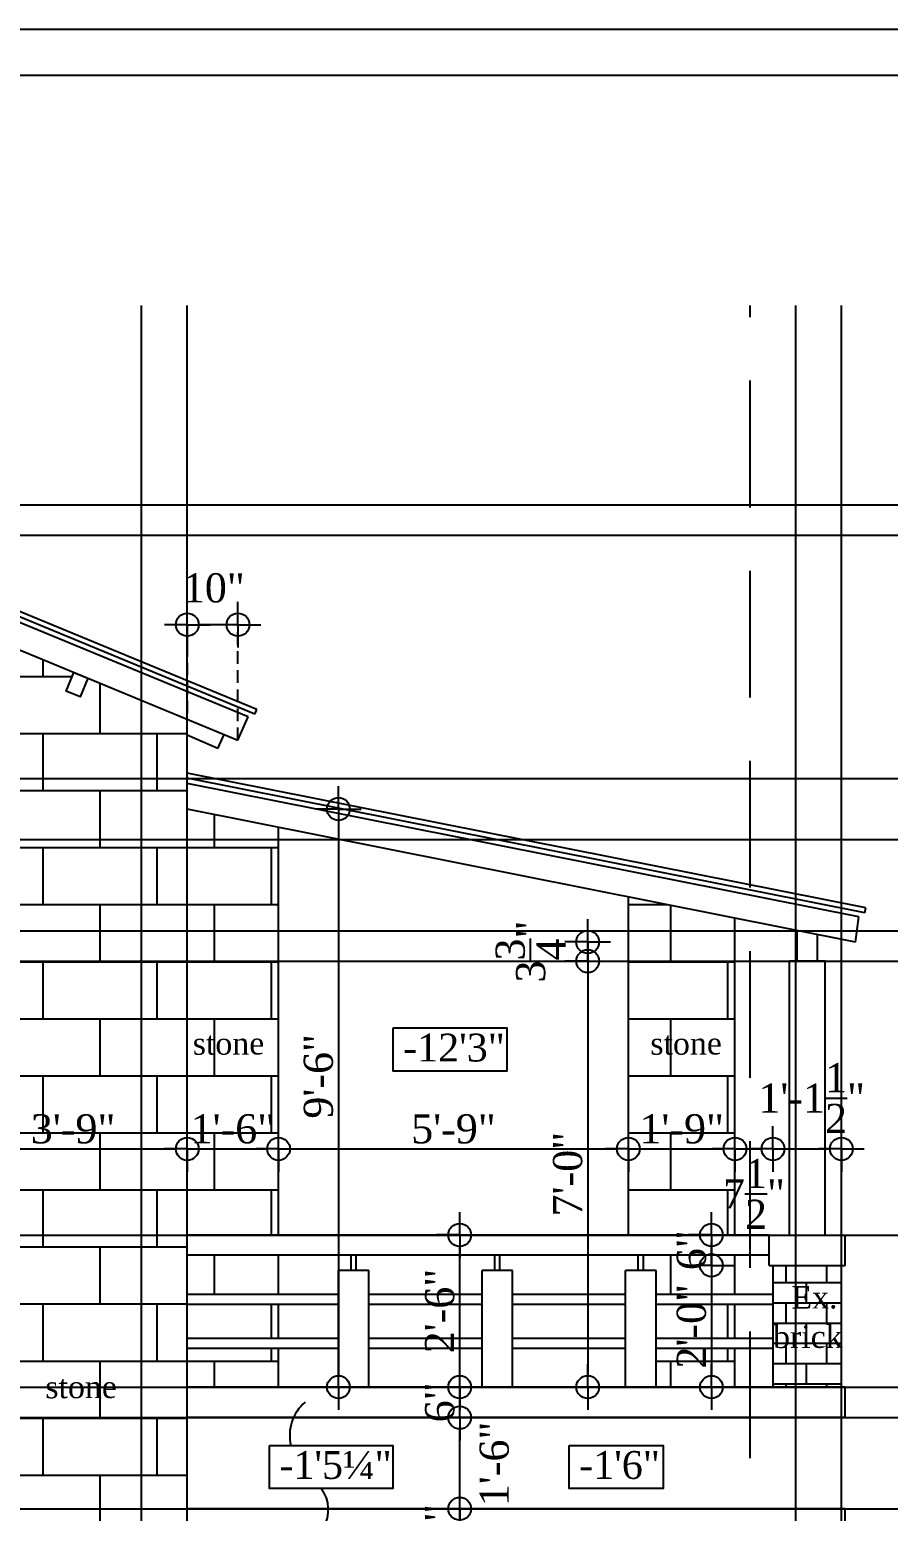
# Model space of a CAD drawing. Extents: x -4781 to 3971, y -2954 to -1072.
# Drawn here: x -1277.5 to -1108.2, y -1364.2 to -1072 of the extents above; entities that cross this region are included whole.
import ezdxf

# ---------------------------------------------------------------- set-up
doc = ezdxf.new("R2010")
doc.units = 0
doc.header["$LTSCALE"] = 20
doc.header["$MEASUREMENT"] = 0
doc.header["$PDMODE"] = 34
doc.linetypes.add('HIDDEN', pattern=[0.375, 0.25, -0.125])
doc.linetypes.add('HIDDEN2', pattern=[0.1875, 0.125, -0.0625])
doc.layers.get('0').update_dxf_attribs({"linetype": 'CONTINUOUS'})
doc.layers.get('DEFPOINTS').update_dxf_attribs({"linetype": 'CONTINUOUS'})
for name, color, linetype in [('border', 230, 'CONTINUOUS'), ('DIMLINE', 254, 'CONTINUOUS'), ('handrail', 1, 'CONTINUOUS'), ('levels', 2, 'CONTINUOUS'), ('Stone', 8, 'CONTINUOUS'), ('TEXTS', 2, 'CONTINUOUS'), ('tile', 22, 'CONTINUOUS'), ('wall', 13, 'CONTINUOUS'), ('WOOD', 7, 'CONTINUOUS')]:
    doc.layers.add(name, color=color, linetype=linetype)
doc.layers.add('correct', color=230, linetype='CONTINUOUS', plot=False)
doc.layers.add('guide', color=211, linetype='CONTINUOUS', plot=False)
doc.styles.add('DIMTEXT', font='times_1.ttf')
doc.styles.add('STYLE1', font='times_1.ttf')
doc.styles.add('style5', font='times_1.ttf')
doc.dimstyles.new('ARCH_48_0', dxfattribs={"dimtxt": 5.75, "dimasz": 2.25, "dimexe": 0.25, "dimexo": 0, "dimgap": 1, "dimtad": 1, "dimzin": 3, "dimdsep": 46, "dimlunit": 4, "dimtxsty": 'DIMTEXT', "dimblk": 'BLK', "dimcen": 0, "dimdle": 0.09375, "dimse1": 1, "dimse2": 1, "dimclrd": 254, "dimclrt": 3, "dimadec": 1, "dimazin": 0, "dimtfac": 1, "dimtix": 1, "dimtmove": 2, "dimatfit": 3, "dimldrblk": 'NONE', "dimfxl": 0.25, "dimtvp": 1.4625, "dimtolj": 1, "dimtzin": 15, "dimarcsym": 0})
pattern_1 = [(0, (-532.312, -1627.068), (0, 11.25), []), (90, (-532.312, -1627.068), (-22.5, 1e-15), [11.25, -11.25]), (90, (-521.062, -1627.068), (-22.5, 1e-15), [-11.25, 11.25])]

# ---------------------------------------------------------------- blocks, each defined once
blk = doc.blocks.new('BLK')
for q in [(0, 2), (-2, 0), (2, 0), (0, -2)]:
    blk.add_line((0, 0), q)
blk.add_circle((0, 0), 1)
blk = doc.blocks.new('*D572')
at = {"layer": 'DEFPOINTS', "color": 0, "lineweight": -2, "transparency": 16777216}
for p in [(-1246.4, -1292.73), (-1291.4, -1304.65), (-1246.4, -1304.65)]:
    blk.add_point(p, dxfattribs=at)
at = {"layer": 'DIMLINE', "color": 254, "lineweight": -2, "transparency": 16777216}
blk.add_line((-1289.15, -1292.73), (-1248.65, -1292.73), dxfattribs=at)
at = {"layer": 'DIMLINE', "color": 254, "lineweight": -2, "transparency": 16777216, "xscale": 2.25, "yscale": 2.25, "zscale": 2.25, "rotation": 180}
blk.add_blockref('BLK', (-1291.4, -1292.73), dxfattribs=at)
at = {"layer": 'DIMLINE', "color": 254, "lineweight": -2, "transparency": 16777216, "xscale": 2.25, "yscale": 2.25, "zscale": 2.25}
blk.add_blockref('BLK', (-1246.4, -1292.73), dxfattribs=at)
at = {"layer": 'DIMLINE', "color": 3, "lineweight": -2, "transparency": 16777216, "insert": (-1268.9, -1288.8), "char_height": 5.75, "attachment_point": 5, "style": 'DIMTEXT'}
blk.add_mtext('\\A1;3\'-9"', dxfattribs=at)
blk = doc.blocks.new('_None')
blk = doc.blocks.new('*D573')
at = {"layer": 'DEFPOINTS', "color": 0, "lineweight": -2, "transparency": 16777216}
for p in [(-1246.4, -1272.11), (-1228.4, -1272.11), (-1228.4, -1292.73)]:
    blk.add_point(p, dxfattribs=at)
at = {"layer": 'DIMLINE', "color": 254, "lineweight": -2, "transparency": 16777216}
blk.add_line((-1244.15, -1292.73), (-1230.65, -1292.73), dxfattribs=at)
at = {"layer": 'DIMLINE', "color": 254, "lineweight": -2, "transparency": 16777216, "xscale": 2.25, "yscale": 2.25, "zscale": 2.25, "rotation": 180}
blk.add_blockref('BLK', (-1246.4, -1292.73), dxfattribs=at)
at = {"layer": 'DIMLINE', "color": 254, "lineweight": -2, "transparency": 16777216, "xscale": 2.25, "yscale": 2.25, "zscale": 2.25}
blk.add_blockref('BLK', (-1228.4, -1292.73), dxfattribs=at)
at = {"layer": 'DIMLINE', "color": 3, "lineweight": -2, "transparency": 16777216, "insert": (-1237.4, -1288.8), "char_height": 5.75, "attachment_point": 5, "style": 'DIMTEXT'}
blk.add_mtext('\\A1;1\'-6"', dxfattribs=at)
blk = doc.blocks.new('*D574')
at = {"layer": 'DEFPOINTS', "color": 0, "lineweight": -2, "transparency": 16777216}
for p in [(-1228.4, -1272.11), (-1159.4, -1272.11), (-1159.4, -1292.73)]:
    blk.add_point(p, dxfattribs=at)
at = {"layer": 'DIMLINE', "color": 254, "lineweight": -2, "transparency": 16777216}
blk.add_line((-1226.15, -1292.73), (-1161.65, -1292.73), dxfattribs=at)
at = {"layer": 'DIMLINE', "color": 254, "lineweight": -2, "transparency": 16777216, "xscale": 2.25, "yscale": 2.25, "zscale": 2.25, "rotation": 180}
blk.add_blockref('BLK', (-1228.4, -1292.73), dxfattribs=at)
at = {"layer": 'DIMLINE', "color": 254, "lineweight": -2, "transparency": 16777216, "xscale": 2.25, "yscale": 2.25, "zscale": 2.25}
blk.add_blockref('BLK', (-1159.4, -1292.73), dxfattribs=at)
at = {"layer": 'DIMLINE', "color": 3, "lineweight": -2, "transparency": 16777216, "insert": (-1193.9, -1288.8), "char_height": 5.75, "attachment_point": 5, "style": 'DIMTEXT'}
blk.add_mtext('\\A1;5\'-9"', dxfattribs=at)
blk = doc.blocks.new('*D575')
at = {"layer": 'DEFPOINTS', "color": 0, "lineweight": -2, "transparency": 16777216}
for p in [(-1159.4, -1272.11), (-1138.4, -1272.11), (-1138.4, -1292.73)]:
    blk.add_point(p, dxfattribs=at)
at = {"layer": 'DIMLINE', "color": 254, "lineweight": -2, "transparency": 16777216}
blk.add_line((-1157.15, -1292.73), (-1140.65, -1292.73), dxfattribs=at)
at = {"layer": 'DIMLINE', "color": 254, "lineweight": -2, "transparency": 16777216, "xscale": 2.25, "yscale": 2.25, "zscale": 2.25, "rotation": 180}
blk.add_blockref('BLK', (-1159.4, -1292.73), dxfattribs=at)
at = {"layer": 'DIMLINE', "color": 254, "lineweight": -2, "transparency": 16777216, "xscale": 2.25, "yscale": 2.25, "zscale": 2.25}
blk.add_blockref('BLK', (-1138.4, -1292.73), dxfattribs=at)
at = {"layer": 'DIMLINE', "color": 3, "lineweight": -2, "transparency": 16777216, "insert": (-1148.9, -1288.8), "char_height": 5.75, "attachment_point": 5, "style": 'DIMTEXT'}
blk.add_mtext('\\A1;1\'-9"', dxfattribs=at)
blk = doc.blocks.new('*D576')
at = {"layer": 'DEFPOINTS', "color": 0, "lineweight": -2, "transparency": 16777216}
for p in [(-1138.4, -1282.49), (-1130.9, -1292.73), (-1130.9, -1318.29)]:
    blk.add_point(p, dxfattribs=at)
at = {"layer": 'DIMLINE', "color": 254, "lineweight": -2, "transparency": 16777216}
blk.add_line((-1136.15, -1292.73), (-1133.15, -1292.73), dxfattribs=at)
at = {"layer": 'DIMLINE', "color": 254, "lineweight": -2, "transparency": 16777216, "xscale": 2.25, "yscale": 2.25, "zscale": 2.25, "rotation": 180}
blk.add_blockref('BLK', (-1138.4, -1292.73), dxfattribs=at)
at = {"layer": 'DIMLINE', "color": 254, "lineweight": -2, "transparency": 16777216, "xscale": 2.25, "yscale": 2.25, "zscale": 2.25}
blk.add_blockref('BLK', (-1130.9, -1292.73), dxfattribs=at)
at = {"layer": 'DIMLINE', "color": 3, "lineweight": -2, "transparency": 16777216, "insert": (-1134.65, -1301.59), "char_height": 5.75, "attachment_point": 5, "style": 'DIMTEXT'}
blk.add_mtext('\\A1;7{\\H1.000000x;\\S1/2;}"', dxfattribs=at)
blk = doc.blocks.new('*D577')
at = {"layer": 'DEFPOINTS', "color": 0, "lineweight": -2, "transparency": 16777216}
for p in [(-1117.4, -1292.73), (-1130.9, -1318.29), (-1117.4, -1318.29)]:
    blk.add_point(p, dxfattribs=at)
at = {"layer": 'DIMLINE', "color": 254, "lineweight": -2, "transparency": 16777216}
blk.add_line((-1128.65, -1292.73), (-1119.65, -1292.73), dxfattribs=at)
at = {"layer": 'DIMLINE', "color": 254, "lineweight": -2, "transparency": 16777216, "xscale": 2.25, "yscale": 2.25, "zscale": 2.25, "rotation": 180}
blk.add_blockref('BLK', (-1130.9, -1292.73), dxfattribs=at)
at = {"layer": 'DIMLINE', "color": 254, "lineweight": -2, "transparency": 16777216, "xscale": 2.25, "yscale": 2.25, "zscale": 2.25}
blk.add_blockref('BLK', (-1117.4, -1292.73), dxfattribs=at)
at = {"layer": 'DIMLINE', "color": 3, "lineweight": -2, "transparency": 16777216, "insert": (-1123.27, -1282.69), "char_height": 5.75, "attachment_point": 5, "style": 'DIMTEXT'}
blk.add_mtext('\\A1;1\'-1{\\H1.000000x;\\S1/2;}"', dxfattribs=at)
blk = doc.blocks.new('*D580')
at = {"layer": 'DEFPOINTS', "color": 0, "lineweight": -2, "transparency": 16777216}
for p in [(-1192.67, -1363.7), (-1179.6, -1363.7), (-1179.6, -1369.7)]:
    blk.add_point(p, dxfattribs=at)
at = {"layer": 'DIMLINE', "color": 254, "lineweight": -2, "transparency": 16777216}
for p, q in [((-1192.67, -1361.45), (-1192.67, -1359.2)), ((-1192.67, -1369.7), (-1192.67, -1363.7)), ((-1192.67, -1371.95), (-1192.67, -1374.2))]:
    blk.add_line(p, q, dxfattribs=at)
at = {"layer": 'DIMLINE', "color": 254, "lineweight": -2, "transparency": 16777216, "xscale": 2.25, "yscale": 2.25, "zscale": 2.25}
for p, rotation in [((-1192.67, -1363.7), 270), ((-1192.67, -1369.7), 90)]:
    blk.add_blockref('BLK', p, dxfattribs=dict(at, rotation=rotation))
at = {"layer": 'DIMLINE', "color": 3, "lineweight": -2, "transparency": 16777216, "insert": (-1196.6, -1366.7), "char_height": 5.75, "attachment_point": 5, "rotation": 90, "style": 'DIMTEXT'}
blk.add_mtext('\\A1;6"', dxfattribs=at)
blk = doc.blocks.new('*D581')
at = {"layer": 'DEFPOINTS', "color": 0, "lineweight": -2, "transparency": 16777216}
for p in [(-1192.67, -1345.7), (-1179.6, -1345.7), (-1179.6, -1363.7)]:
    blk.add_point(p, dxfattribs=at)
at = {"layer": 'DIMLINE', "color": 254, "lineweight": -2, "transparency": 16777216}
blk.add_line((-1192.67, -1361.45), (-1192.67, -1347.95), dxfattribs=at)
at = {"layer": 'DIMLINE', "color": 254, "lineweight": -2, "transparency": 16777216, "xscale": 2.25, "yscale": 2.25, "zscale": 2.25}
for p, rotation in [((-1192.67, -1345.7), 90), ((-1192.67, -1363.7), 270)]:
    blk.add_blockref('BLK', p, dxfattribs=dict(at, rotation=rotation))
at = {"layer": 'DIMLINE', "color": 3, "lineweight": -2, "transparency": 16777216, "insert": (-1185.84, -1354.84), "char_height": 5.75, "attachment_point": 5, "rotation": 90, "style": 'DIMTEXT'}
blk.add_mtext('\\A1;1\'-6"', dxfattribs=at)
blk = doc.blocks.new('*D582')
at = {"layer": 'DEFPOINTS', "color": 0, "lineweight": -2, "transparency": 16777216}
for p in [(-1192.67, -1339.7), (-1179.6, -1339.7), (-1179.6, -1345.7)]:
    blk.add_point(p, dxfattribs=at)
at = {"layer": 'DIMLINE', "color": 254, "lineweight": -2, "transparency": 16777216}
for p, q in [((-1192.67, -1337.45), (-1192.67, -1335.2)), ((-1192.67, -1345.7), (-1192.67, -1339.7)), ((-1192.67, -1347.95), (-1192.67, -1350.2))]:
    blk.add_line(p, q, dxfattribs=at)
at = {"layer": 'DIMLINE', "color": 254, "lineweight": -2, "transparency": 16777216, "xscale": 2.25, "yscale": 2.25, "zscale": 2.25}
for p, rotation in [((-1192.67, -1339.7), 270), ((-1192.67, -1345.7), 90)]:
    blk.add_blockref('BLK', p, dxfattribs=dict(at, rotation=rotation))
at = {"layer": 'DIMLINE', "color": 3, "lineweight": -2, "transparency": 16777216, "insert": (-1196.6, -1342.7), "char_height": 5.75, "attachment_point": 5, "rotation": 90, "style": 'DIMTEXT'}
blk.add_mtext('\\A1;6"', dxfattribs=at)
blk = doc.blocks.new('*D583')
at = {"layer": 'DEFPOINTS', "color": 0, "lineweight": -2, "transparency": 16777216}
for p in [(-1192.67, -1309.7), (-1176.7, -1309.7), (-1179.6, -1339.7)]:
    blk.add_point(p, dxfattribs=at)
at = {"layer": 'DIMLINE', "color": 254, "lineweight": -2, "transparency": 16777216}
blk.add_line((-1192.67, -1337.45), (-1192.67, -1311.95), dxfattribs=at)
at = {"layer": 'DIMLINE', "color": 254, "lineweight": -2, "transparency": 16777216, "xscale": 2.25, "yscale": 2.25, "zscale": 2.25}
for p, rotation in [((-1192.67, -1309.7), 90), ((-1192.67, -1339.7), 270)]:
    blk.add_blockref('BLK', p, dxfattribs=dict(at, rotation=rotation))
at = {"layer": 'DIMLINE', "color": 3, "lineweight": -2, "transparency": 16777216, "insert": (-1196.6, -1324.7), "char_height": 5.75, "attachment_point": 5, "rotation": 90, "style": 'DIMTEXT'}
blk.add_mtext('\\A1;2\'-6"', dxfattribs=at)
blk = doc.blocks.new('*D584')
at = {"layer": 'DEFPOINTS', "color": 0, "lineweight": -2, "transparency": 16777216}
for p in [(-1121.51, -1255.7), (-1167.43, -1339.7), (-1117.4, -1339.7)]:
    blk.add_point(p, dxfattribs=at)
at = {"layer": 'DIMLINE', "color": 254, "lineweight": -2, "transparency": 16777216}
blk.add_line((-1167.43, -1257.95), (-1167.43, -1337.45), dxfattribs=at)
at = {"layer": 'DIMLINE', "color": 254, "lineweight": -2, "transparency": 16777216, "xscale": 2.25, "yscale": 2.25, "zscale": 2.25}
for p, rotation in [((-1167.43, -1255.7), 90), ((-1167.43, -1339.7), 270)]:
    blk.add_blockref('BLK', p, dxfattribs=dict(at, rotation=rotation))
at = {"layer": 'DIMLINE', "color": 3, "lineweight": -2, "transparency": 16777216, "insert": (-1171.36, -1297.7), "char_height": 5.75, "attachment_point": 5, "rotation": 90, "style": 'DIMTEXT'}
blk.add_mtext('\\A1;7\'-0"', dxfattribs=at)
blk = doc.blocks.new('*D585')
at = {"layer": 'DEFPOINTS', "color": 0, "lineweight": -2, "transparency": 16777216}
for p in [(-1246.4, -1225.7), (-1246.4, -1339.7), (-1216.58, -1339.7)]:
    blk.add_point(p, dxfattribs=at)
at = {"layer": 'DIMLINE', "color": 254, "lineweight": -2, "transparency": 16777216}
blk.add_line((-1216.58, -1227.95), (-1216.58, -1337.45), dxfattribs=at)
at = {"layer": 'DIMLINE', "color": 254, "lineweight": -2, "transparency": 16777216, "xscale": 2.25, "yscale": 2.25, "zscale": 2.25}
for p, rotation in [((-1216.58, -1225.7), 90), ((-1216.58, -1339.7), 270)]:
    blk.add_blockref('BLK', p, dxfattribs=dict(at, rotation=rotation))
at = {"layer": 'DIMLINE', "color": 3, "lineweight": -2, "transparency": 16777216, "insert": (-1220.52, -1278.41), "char_height": 5.75, "attachment_point": 5, "rotation": 90, "style": 'DIMTEXT'}
blk.add_mtext('\\A1;9\'-6"', dxfattribs=at)
blk = doc.blocks.new('*D586')
at = {"layer": 'DEFPOINTS', "color": 0, "lineweight": -2, "transparency": 16777216}
for p in [(-1167.43, -1251.92), (-1114.65, -1251.92), (-1121.51, -1255.7)]:
    blk.add_point(p, dxfattribs=at)
at = {"layer": 'DIMLINE', "color": 254, "lineweight": -2, "transparency": 16777216}
for p, q in [((-1167.43, -1249.67), (-1167.43, -1247.42)), ((-1167.43, -1255.7), (-1167.43, -1251.92)), ((-1167.43, -1257.95), (-1167.43, -1260.2))]:
    blk.add_line(p, q, dxfattribs=at)
at = {"layer": 'DIMLINE', "color": 254, "lineweight": -2, "transparency": 16777216, "xscale": 2.25, "yscale": 2.25, "zscale": 2.25}
for p, rotation in [((-1167.43, -1251.92), 270), ((-1167.43, -1255.7), 90)]:
    blk.add_blockref('BLK', p, dxfattribs=dict(at, rotation=rotation))
at = {"layer": 'DIMLINE', "color": 3, "lineweight": -2, "transparency": 16777216, "insert": (-1178.7, -1253.81), "char_height": 5.75, "attachment_point": 5, "rotation": 90, "style": 'DIMTEXT'}
blk.add_mtext('\\A1;3{\\H1.000000x;\\S3/4;}"', dxfattribs=at)
blk = doc.blocks.new('*D587')
at = {"layer": 'DEFPOINTS', "color": 0, "lineweight": -2, "transparency": 16777216}
for p in [(-1124.15, -1309.7), (-1143.03, -1315.7), (-1124.15, -1315.7)]:
    blk.add_point(p, dxfattribs=at)
at = {"layer": 'DIMLINE', "color": 254, "lineweight": -2, "transparency": 16777216}
for p, q in [((-1143.03, -1307.45), (-1143.03, -1305.2)), ((-1143.03, -1309.7), (-1143.03, -1315.7)), ((-1143.03, -1317.95), (-1143.03, -1320.2))]:
    blk.add_line(p, q, dxfattribs=at)
at = {"layer": 'DIMLINE', "color": 254, "lineweight": -2, "transparency": 16777216, "xscale": 2.25, "yscale": 2.25, "zscale": 2.25}
for p, rotation in [((-1143.03, -1309.7), 270), ((-1143.03, -1315.7), 90)]:
    blk.add_blockref('BLK', p, dxfattribs=dict(at, rotation=rotation))
at = {"layer": 'DIMLINE', "color": 3, "lineweight": -2, "transparency": 16777216, "insert": (-1146.96, -1312.7), "char_height": 5.75, "attachment_point": 5, "rotation": 90, "style": 'DIMTEXT'}
blk.add_mtext('\\A1;6"', dxfattribs=at)
blk = doc.blocks.new('*D588')
at = {"layer": 'DEFPOINTS', "color": 0, "lineweight": -2, "transparency": 16777216}
for p in [(-1124.15, -1315.7), (-1143.03, -1339.7), (-1124.15, -1339.7)]:
    blk.add_point(p, dxfattribs=at)
at = {"layer": 'DIMLINE', "color": 254, "lineweight": -2, "transparency": 16777216}
blk.add_line((-1143.03, -1317.95), (-1143.03, -1337.45), dxfattribs=at)
at = {"layer": 'DIMLINE', "color": 254, "lineweight": -2, "transparency": 16777216, "xscale": 2.25, "yscale": 2.25, "zscale": 2.25}
for p, rotation in [((-1143.03, -1315.7), 90), ((-1143.03, -1339.7), 270)]:
    blk.add_blockref('BLK', p, dxfattribs=dict(at, rotation=rotation))
at = {"layer": 'DIMLINE', "color": 3, "lineweight": -2, "transparency": 16777216, "insert": (-1146.96, -1327.7), "char_height": 5.75, "attachment_point": 5, "rotation": 90, "style": 'DIMTEXT'}
blk.add_mtext('\\A1;2\'-0"', dxfattribs=at)
blk = doc.blocks.new('*D607')
at = {"layer": 'DEFPOINTS', "color": 0, "lineweight": -2, "transparency": 16777216}
for p in [(-1246.4, -1189.35), (-1236.4, -1212.09), (-1246.4, -1213.04)]:
    blk.add_point(p, dxfattribs=at)
at = {"layer": 'DIMLINE', "color": 254, "lineweight": -2, "transparency": 16777216}
blk.add_line((-1238.65, -1189.35), (-1244.15, -1189.35), dxfattribs=at)
at = {"layer": 'DIMLINE', "color": 254, "lineweight": -2, "transparency": 16777216, "xscale": 2.25, "yscale": 2.25, "zscale": 2.25, "rotation": 180}
blk.add_blockref('BLK', (-1246.4, -1189.35), dxfattribs=at)
at = {"layer": 'DIMLINE', "color": 254, "lineweight": -2, "transparency": 16777216, "xscale": 2.25, "yscale": 2.25, "zscale": 2.25}
blk.add_blockref('BLK', (-1236.4, -1189.35), dxfattribs=at)
at = {"layer": 'DIMLINE', "color": 3, "lineweight": -2, "transparency": 16777216, "insert": (-1241.16, -1182.12), "char_height": 5.75, "attachment_point": 5, "style": 'DIMTEXT'}
blk.add_mtext('\\A1;10"', dxfattribs=at)

msp = doc.modelspace()

# ---------------------------------------------------------------- hatches: boundary and pattern name
at = {"layer": 'Stone', "lineweight": -2}
h = msp.add_hatch(dxfattribs=at)
h.set_pattern_fill('BRICK', color=8, scale=45, style=0)
h.set_pattern_definition(pattern_1)
h.paths.add_polyline_path([(-1265.983, -1199.889), (-1267.509, -1203.586), (-1270.282, -1202.442), (-1268.757, -1198.744), (-1291.395, -1189.406), (-1291.395, -1453.705), (-1246.395, -1453.705), (-1246.395, -1207.969)])
h = msp.add_hatch(dxfattribs=at)
h.set_pattern_fill('BRICK', color=8, scale=45, style=0)
h.set_pattern_definition(pattern_1)
h.paths.add_polyline_path([(-1228.395, -1229.287), (-1246.395, -1225.705), (-1246.395, -1309.705), (-1228.395, -1309.705)])
h = msp.add_hatch(dxfattribs=at)
h.set_pattern_fill('BRICK', color=8, scale=45, style=0)
h.set_pattern_definition(pattern_1)
h.paths.add_polyline_path([(-1138.395, -1247.197), (-1159.395, -1243.018), (-1159.395, -1309.705), (-1138.395, -1309.705)])
h = msp.add_hatch(dxfattribs=at)
h.set_pattern_fill('BRICK', color=8, scale=45, style=0)
h.set_pattern_definition(pattern_1)
h.paths.add_polyline_path([(-1243.395, -1313.705), (-1243.395, -1321.371), (-1228.395, -1321.371), (-1228.395, -1313.705)])
h = msp.add_hatch(dxfattribs=at)
h.set_pattern_fill('BRICK', color=8, scale=45, style=0)
h.set_pattern_definition(pattern_1)
h.paths.add_polyline_path([(-1138.395, -1321.371), (-1138.395, -1313.705), (-1156.458, -1313.705), (-1156.458, -1316.705), (-1153.958, -1316.705), (-1153.958, -1321.371)])
h = msp.add_hatch(dxfattribs=at)
h.set_pattern_fill('BRICK', color=8, scale=45, style=0)
h.set_pattern_definition(pattern_1)
h.paths.add_polyline_path([(-1228.395, -1330.038), (-1228.395, -1323.371), (-1246.395, -1323.371), (-1246.395, -1330.038)])
h = msp.add_hatch(dxfattribs=at)
h.set_pattern_fill('BRICK', color=8, scale=45, style=0)
h.set_pattern_definition(pattern_1)
h.paths.add_polyline_path([(-1153.958, -1323.371), (-1153.958, -1330.038), (-1138.395, -1330.038), (-1138.395, -1323.371)])
h = msp.add_hatch(dxfattribs=at)
h.set_pattern_fill('BRICK', color=8, scale=45, style=0)
h.set_pattern_definition(pattern_1)
h.paths.add_polyline_path([(-1246.395, -1332.038), (-1246.395, -1339.705), (-1228.395, -1339.705), (-1228.395, -1332.038)])
h = msp.add_hatch(dxfattribs=at)
h.set_pattern_fill('BRICK', color=8, scale=45, style=0)
h.set_pattern_definition(pattern_1)
h.paths.add_polyline_path([(-1153.958, -1332.038), (-1153.958, -1339.705), (-1138.395, -1339.705), (-1138.395, -1332.038)])
at = {"layer": 'tile', "lineweight": -2}
h = msp.add_hatch(dxfattribs=at)
h.set_pattern_fill('BRICK', color=256, scale=16, style=0)
h.set_pattern_definition([(0, (-532.312, -1627.0678), (0, 4), []), (90, (-532.312, -1627.068), (-8, 5e-16), [4, -4]), (90, (-528.312, -1627.068), (-8, 5e-16), [-4, 4])])
h.paths.add_polyline_path([(-1117.395, -1315.705), (-1130.895, -1315.705), (-1130.895, -1339.705), (-1117.395, -1339.705)])

# ---------------------------------------------------------------- linework, layer by layer
at = {"layer": 'border', "lineweight": -2}
msp.add_line((-1071.17, -1081.059), (-1695.502, -1081.059), dxfattribs=at)
at = {"layer": 'correct', "color": 3, "lineweight": -2}
msp.add_lwpolyline([(-1695.502, -1071.997), (-1695.502, -1566.997), (-1071.17, -1566.997), (-1071.17, -1071.997)], close=True, dxfattribs=at)
at = {"layer": 'DIMLINE', "color": 8, "linetype": 'HIDDEN2', "lineweight": -2}
for p, q in [((-1246.395, -1189.354), (-1246.395, -1207.969)), ((-1236.395, -1212.094), (-1236.395, -1189.354))]:
    msp.add_line(p, q, dxfattribs=at)
at = {"layer": 'guide'}
for p, q in [((-1255.395, -1503.705), (-1255.395, -1126.376)), ((-1246.395, -1503.705), (-1246.395, -1126.376)), ((-1126.395, -1503.705), (-1126.395, -1126.376)), ((-1117.395, -1503.705), (-1117.395, -1126.376))]:
    msp.add_line(p, q, dxfattribs=at)
at = {"layer": 'guide', "linetype": 'HIDDEN', "ltscale": 5}
msp.add_line((-1135.395, -1503.705), (-1135.395, -1126.376), dxfattribs=at)
at = {"layer": 'guide', "color": 3}
for p, q in [((-1739.395, -1165.705), (-1045.395, -1165.705)), ((-1739.395, -1171.705), (-1045.395, -1171.705)), ((-1739.395, -1231.705), (-1045.395, -1231.705)), ((-1739.395, -1339.705), (-1045.395, -1339.705)), ((-1739.395, -1345.705), (-1045.395, -1345.705))]:
    msp.add_line(p, q, dxfattribs=at)
at = {"layer": 'guide', "color": 1}
for p, q in [((-1739.395, -1219.705), (-1045.395, -1219.705)), ((-1739.395, -1249.705), (-1045.395, -1249.705)), ((-1739.395, -1255.705), (-1045.395, -1255.705)), ((-1739.395, -1363.705), (-1045.395, -1363.705))]:
    msp.add_line(p, q, dxfattribs=at)
at = {"layer": 'guide', "color": 5}
msp.add_line((-1739.395, -1309.705), (-1045.395, -1309.705), dxfattribs=at)
at = {"layer": 'handrail', "lineweight": -2}
for p, q in [((-1131.645, -1309.705), (-1246.395, -1309.705)), ((-1131.645, -1313.705), (-1246.395, -1313.705)), ((-1214.083, -1316.705), (-1214.083, -1313.705)), ((-1213.083, -1316.705), (-1213.083, -1313.705)), ((-1185.77, -1316.705), (-1185.77, -1313.705)), ((-1184.77, -1316.705), (-1184.77, -1313.705)), ((-1157.458, -1316.705), (-1157.458, -1313.705)), ((-1156.458, -1316.705), (-1156.458, -1313.705)), ((-1246.395, -1321.371), (-1216.583, -1321.371)), ((-1246.395, -1323.371), (-1216.583, -1323.371)), ((-1210.583, -1321.371), (-1188.27, -1321.371)), ((-1210.583, -1323.371), (-1188.27, -1323.371)), ((-1182.27, -1321.371), (-1159.958, -1321.371)), ((-1182.27, -1323.371), (-1159.958, -1323.371)), ((-1153.958, -1321.371), (-1130.895, -1321.371)), ((-1153.958, -1323.371), (-1130.895, -1323.371)), ((-1246.395, -1330.038), (-1216.583, -1330.038)), ((-1246.395, -1332.038), (-1216.583, -1332.038)), ((-1210.583, -1330.038), (-1188.27, -1330.038)), ((-1210.583, -1332.038), (-1188.27, -1332.038)), ((-1182.27, -1330.038), (-1159.958, -1330.038)), ((-1182.27, -1332.038), (-1159.958, -1332.038)), ((-1153.958, -1330.038), (-1130.895, -1330.038)), ((-1153.958, -1332.038), (-1130.895, -1332.038))]:
    msp.add_line(p, q, dxfattribs=at)
at = {"layer": 'handrail', "color": 7, "lineweight": -2}
for p, q in [((-1210.583, -1316.705), (-1216.583, -1316.705)), ((-1216.583, -1339.705), (-1216.583, -1316.705)), ((-1210.583, -1339.705), (-1210.583, -1316.705)), ((-1182.27, -1316.705), (-1188.27, -1316.705)), ((-1188.27, -1339.705), (-1188.27, -1316.705)), ((-1182.27, -1339.705), (-1182.27, -1316.705)), ((-1153.958, -1316.705), (-1159.958, -1316.705)), ((-1159.958, -1339.705), (-1159.958, -1316.705)), ((-1153.958, -1339.705), (-1153.958, -1316.705))]:
    msp.add_line(p, q, dxfattribs=at)
at = {"layer": 'levels', "color": 0}
for points in [[(-1205.803, -1268.872), (-1183.397, -1268.872), (-1183.397, -1277.407), (-1205.803, -1277.407)], [(-1230.194, -1351.186), (-1205.869, -1351.186), (-1205.869, -1359.722), (-1230.194, -1359.722)], [(-1171.079, -1351.186), (-1152.53, -1351.186), (-1152.53, -1359.722), (-1171.079, -1359.722)]]:
    msp.add_lwpolyline(points, close=True, dxfattribs=at)
for centre, radius, start, end in [((-1217.681, -1349.216), 8.525, 129.7612, 193.36592), ((-1225.54, -1363.833), 6.968, 329.55877, 36.15959)]:
    msp.add_arc(centre, radius, start, end, dxfattribs=at)
at = {"layer": 'tile', "lineweight": -2}
for p, q in [((-1232.653, -1206.086), (-1363.395, -1152.079)), ((-1233.05, -1207.004), (-1363.395, -1153.169)), ((-1233.05, -1207.004), (-1232.653, -1206.086)), ((-1112.571, -1245.205), (-1246.395, -1218.606)), ((-1112.766, -1246.186), (-1246.395, -1219.626)), ((-1112.766, -1246.186), (-1112.571, -1245.205))]:
    msp.add_line(p, q, dxfattribs=at)
at = {"layer": 'tile', "color": 8, "lineweight": -2}
for p, q in [((-1228.395, -1309.705), (-1228.395, -1229.287)), ((-1159.395, -1309.705), (-1159.395, -1243.018)), ((-1138.395, -1309.705), (-1138.395, -1247.197)), ((-1228.395, -1321.371), (-1228.395, -1313.705)), ((-1138.395, -1321.371), (-1138.395, -1313.705)), ((-1228.395, -1330.038), (-1228.395, -1323.371)), ((-1138.395, -1330.038), (-1138.395, -1323.371)), ((-1228.395, -1339.705), (-1228.395, -1332.038)), ((-1138.395, -1339.705), (-1138.395, -1332.038))]:
    msp.add_line(p, q, dxfattribs=at)
at = {"layer": 'wall'}
for p, q in [((-1234.365, -1207.525), (-1363.395, -1154.258)), ((-1246.395, -1453.705), (-1246.395, -1207.969)), ((-1236.395, -1212.094), (-1234.365, -1207.525))]:
    msp.add_line(p, q, dxfattribs=at)
at = {"layer": 'wall', "lineweight": -2}
for p, q in [((-1363.395, -1159.705), (-1236.395, -1212.094)), ((-1131.645, -1309.705), (-1116.645, -1309.705)), ((-1131.645, -1315.705), (-1131.645, -1309.705)), ((-1116.645, -1315.705), (-1116.645, -1309.705)), ((-1131.645, -1315.705), (-1116.645, -1315.705)), ((-1130.895, -1339.705), (-1130.895, -1315.705)), ((-1117.395, -1339.705), (-1117.395, -1315.705)), ((-1116.645, -1339.705), (-1246.395, -1339.705)), ((-1116.645, -1345.705), (-1116.645, -1339.705)), ((-1116.645, -1345.705), (-1246.395, -1345.705)), ((-1117.395, -1363.705), (-1117.395, -1345.705)), ((-1116.645, -1363.705), (-1246.395, -1363.705)), ((-1116.645, -1369.705), (-1116.645, -1363.705))]:
    msp.add_line(p, q, dxfattribs=at)
at = {"layer": 'wall', "color": 7, "lineweight": -2}
for p, q in [((-1126.145, -1255.705), (-1126.145, -1249.634)), ((-1122.145, -1255.705), (-1122.145, -1250.43)), ((-1127.645, -1309.705), (-1127.645, -1255.705)), ((-1120.645, -1255.705), (-1127.645, -1255.705)), ((-1120.645, -1309.705), (-1120.645, -1255.705))]:
    msp.add_line(p, q, dxfattribs=at)
at = {"layer": 'WOOD'}
for q in [(-1246.395, -1211.142), (-1239.137, -1210.977)]:
    msp.add_line((-1240.368, -1213.747), q, dxfattribs=at)
at = {"layer": 'WOOD', "lineweight": -2}
for p, q in [((-1113.942, -1246.971), (-1246.395, -1220.646)), ((-1114.645, -1251.923), (-1246.395, -1225.705)), ((-1114.645, -1251.923), (-1113.942, -1246.971))]:
    msp.add_line(p, q, dxfattribs=at)
msp.add_lwpolyline([(-1265.983, -1199.889), (-1267.509, -1203.586), (-1270.282, -1202.442), (-1268.757, -1198.744)], close=True, dxfattribs=at)

# ---------------------------------------------------------------- texts
at = {"layer": 'levels', "style": 'style5'}
for s, p in [('-12\'3"', (-1203.838, -1275.484)), ('-1\'5¼"', (-1228.23, -1357.799)), ('-1\'6"', (-1169.114, -1357.799))]:
    msp.add_text(s, height=5.4893, dxfattribs=at).set_placement(p)
at = {"layer": 'TEXTS', "color": 7, "style": 'STYLE1'}
for s, p in [('stone', (-1245.311, -1274.155)), ('stone', (-1155.083, -1274.155)), ('Ex.', (-1127.276, -1324.21)), ('brick', (-1130.883, -1332.002)), ('stone', (-1274.377, -1341.903))]:
    msp.add_text(s, height=4.4261, rotation=0.20841, dxfattribs=at).set_placement(p)

# ---------------------------------------------------------------- dimensions: what is measured, and where the dimension line sits
at = {"layer": 'DIMLINE', "lineweight": -2}
for base, p1, p2, picture, middle in [((-1246.395, -1189.354), (-1236.395, -1212.094), (-1246.395, -1213.042), '*D607', (-1241.165, -1182.123)), ((-1117.395, -1292.728), (-1130.895, -1318.294), (-1117.395, -1318.294), '*D577', (-1123.269, -1282.692)), ((-1130.895, -1292.728), (-1138.395, -1282.486), (-1130.895, -1318.294), '*D576', (-1134.645, -1301.589))]:
    dim = msp.add_linear_dim(base=base, p1=p1, p2=p2, dimstyle='ARCH_48_0', dxfattribs=at)
    dim.commit()
    dim.dimension.update_dxf_attribs({"geometry": picture, "text_midpoint": middle, "dimtype": 160})
for base, p1, p2, picture, middle in [((-1216.583, -1339.705), (-1246.395, -1225.705), (-1246.395, -1339.705), '*D585', (-1220.516, -1278.412)), ((-1167.431, -1251.923), (-1121.513, -1255.705), (-1114.645, -1251.923), '*D586', (-1178.702, -1253.814)), ((-1192.675, -1345.705), (-1179.604, -1363.705), (-1179.604, -1345.705), '*D581', (-1185.839, -1354.84))]:
    dim = msp.add_linear_dim(base=base, p1=p1, p2=p2, angle=90, dimstyle='ARCH_48_0', dxfattribs=at)
    dim.commit()
    dim.dimension.update_dxf_attribs({"geometry": picture, "text_midpoint": middle, "dimtype": 160})
for base, p1, p2, picture, middle in [((-1167.431, -1339.705), (-1121.513, -1255.705), (-1117.395, -1339.705), '*D584', (-1171.364, -1297.705)), ((-1192.675, -1309.705), (-1179.604, -1339.705), (-1176.696, -1309.705), '*D583', (-1196.599, -1324.705)), ((-1143.032, -1315.705), (-1124.145, -1309.705), (-1124.145, -1315.705), '*D587', (-1146.957, -1312.705)), ((-1143.032, -1339.705), (-1124.145, -1315.705), (-1124.145, -1339.705), '*D588', (-1146.957, -1327.705)), ((-1192.675, -1339.705), (-1179.604, -1345.705), (-1179.604, -1339.705), '*D582', (-1196.599, -1342.705)), ((-1192.675, -1363.705), (-1179.604, -1369.705), (-1179.604, -1363.705), '*D580', (-1196.599, -1366.705))]:
    dim = msp.add_linear_dim(base=base, p1=p1, p2=p2, angle=90, dimstyle='ARCH_48_0', dxfattribs=at)
    dim.commit()
    dim.dimension.update_dxf_attribs({"geometry": picture, "text_midpoint": middle})
for base, p1, p2, picture, middle in [((-1228.395, -1292.728), (-1246.395, -1272.111), (-1228.395, -1272.111), '*D573', (-1237.395, -1288.804)), ((-1159.395, -1292.728), (-1228.395, -1272.111), (-1159.395, -1272.111), '*D574', (-1193.895, -1288.795)), ((-1138.395, -1292.728), (-1159.395, -1272.111), (-1138.395, -1272.111), '*D575', (-1148.895, -1288.795)), ((-1246.395, -1292.728), (-1291.395, -1304.65), (-1246.395, -1304.65), '*D572', (-1268.895, -1288.795))]:
    dim = msp.add_linear_dim(base=base, p1=p1, p2=p2, dimstyle='ARCH_48_0', dxfattribs=at)
    dim.commit()
    dim.dimension.update_dxf_attribs({"geometry": picture, "text_midpoint": middle})

doc.saveas('drawing.dxf')
